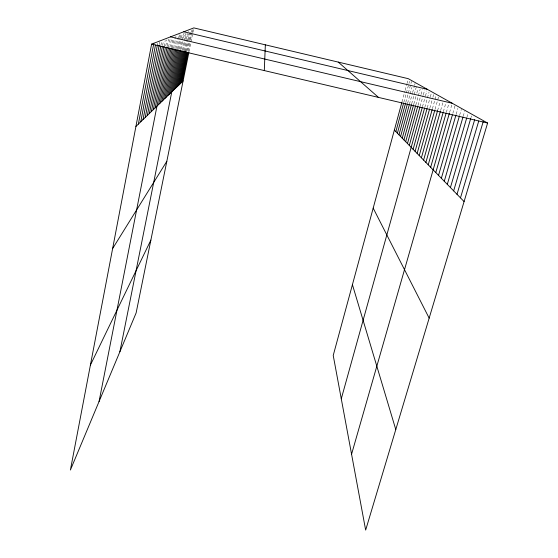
<?xml version="1.0" encoding="UTF-8"?>
<svg xmlns="http://www.w3.org/2000/svg" width="558" height="558" viewBox="0 0 558 558"><rect width="100%" height="100%" fill="white"/><g stroke="black" fill="none" stroke-linecap="round" stroke-linejoin="round"><path stroke-width="0.42" stroke-dasharray="2.79 2.09" d="M157.377 45.038L157.705 43.343M159.351 44.291L159.846 41.738M160.927 45.282L161.59 41.864M162.608 45.4L163.431 41.146M164.059 46.377L165.217 40.455M165.768 45.77L166.933 39.806M167.267 45.944L168.593 39.158M168.544 46.991L170.204 38.537M169.869 47.353L171.711 37.972M171.167 47.618L173.008 38.258M172.422 47.897L174.431 37.707M173.629 48.197L175.972 36.326M174.793 48.511L176.474 40.043M175.923 48.846L178.776 34.463M177.012 49.195L179.202 38.209M179.369 37.358L179.871 34.826M178.239 48.727L180.255 38.579M180.422 37.735L181.099 34.352M179.251 49.118L181.273 38.969M181.448 38.125L182.285 33.898M180.234 49.523L183.442 33.452M181.357 49.111L182.878 41.487M183.554 38.104L184.572 33.02M182.103 50.408L185.5 33.452M183.157 50.032L185.2 39.841M185.375 38.99L186.4 33.892M184.014 50.52L186.065 40.309M186.239 39.458L187.432 33.501M184.844 51.036L188.792 31.415M185.709 51.238L187.913 40.281M188.088 39.437L189.441 32.699M186.651 50.931L188.702 40.79M188.869 39.946L190.745 30.648M187.572 50.645L189.629 40.469M189.797 39.618L191.171 32.838M191.338 31.987L191.68 30.292M188.297 51.231L190.362 41.013M190.529 40.162L191.91 33.354M192.085 32.504L192.768 29.093M189.064 51.455L193.5 29.581M401.997 101.905L404.927 91.121M405.15 90.298L406.726 84.488M406.949 83.665L407.849 80.345M403.839 102.281L409.537 81.315M405.812 102.316L411.504 81.44M407.605 103.223L411.923 87.425M409.439 104.165L412.383 93.395M412.613 92.565L414.427 85.939M414.657 85.109L415.11 83.449M411.678 103.795L416.742 85.346M413.834 103.969L415.905 96.443M416.819 93.102L417.97 88.924M415.801 105.023L420.167 89.175M418.047 105.274L420.809 95.292M421.039 94.455L422.42 89.468M420.118 106.397L423.11 95.606M423.341 94.769L424.722 89.789M422.476 106.724L425.238 96.785M425.468 95.955L426.849 90.982M424.819 107.338L429.032 92.223M427.288 107.736L430.106 97.671M430.337 96.834L431.508 92.642M429.827 108.182L432.645 98.124M432.882 97.287L433.817 93.932M432.429 108.671L436.196 95.265M435.094 109.201L438.644 96.632M437.598 110.61L439.969 102.226M440.694 110.24L442.808 102.791M443.345 111.746L445.709 103.46M446.323 112.479L448.695 104.172M449.615 112.423L451.764 104.932M452.859 113.302L455.021 105.79M456.2 114.237L457.895 108.378M459.673 115.143L461.361 109.333M463.231 116.203L464.688 111.202M466.927 117.264L468.141 113.121M470.973 117.626L471.468 115.959"/><path stroke-width="0.84" d="M264.297 70.58L265.343 44.835M401.774 102.735L333.224 355.446L365.657 530.1L487.608 123.046L408.296 78.685L193.835 27.9L151.623 44.11L70.392 470.017L136.117 312.954L188.897 52.299M138.37 124.085L153.841 43.252M140.742 121.797L155.48 44.996M143.022 119.593L157.377 45.038M145.226 117.466L159.19 45.142M147.347 115.415L160.76 46.14M149.404 113.434L162.441 46.251M151.385 111.523L164.059 46.377M153.304 109.675L165.433 47.472M155.159 107.882L167.1 46.795M99.059 401.516L168.383 47.835M158.639 104.52L169.702 48.211M160.279 102.937L170.999 48.469M161.869 101.403L172.255 48.748M163.41 99.917L173.461 49.041M164.903 98.473L174.626 49.355M166.361 97.064L175.756 49.69M167.777 95.704L176.844 50.046M169.151 94.372L178.065 49.571M170.49 93.081L178.916 50.806M119.879 351.749L180.067 50.373M173.057 90.605L181.015 50.806M174.291 89.413L181.936 51.252M175.491 88.255L182.989 50.883M176.663 87.118L183.847 51.371M177.807 86.016L184.67 51.887M178.916 84.942L185.709 51.238M180.004 83.895L186.484 51.775M181.064 82.877L187.23 52.34M182.096 81.873L188.123 52.082M395.859 131.632L403.608 103.118M397.401 133.209L405.589 103.153M398.977 134.827L407.375 104.06M400.588 136.487L409.209 104.995M402.248 138.182L411.448 104.632M403.943 139.918L413.604 104.806M405.687 141.704L415.57 105.853M407.473 143.532L417.816 106.104M409.3 145.415L419.888 107.227M341.28 398.817L422.239 107.554M413.115 149.321L424.582 108.175M415.096 151.351L427.058 108.58M417.133 153.443L429.59 109.019M419.232 155.591L432.192 109.508M421.388 157.795L434.856 110.038M423.606 160.069L437.598 110.61M425.887 162.406L440.457 111.07M428.23 164.812L443.115 112.577M430.65 167.295L446.086 113.309M351.568 454.226L449.378 113.253M435.798 172.561L452.378 114.969M438.532 175.365L455.956 115.074M441.357 178.26L459.429 115.973M444.273 181.252L462.987 117.041M447.293 184.349L466.683 118.094M450.418 187.551L470.729 118.456M453.654 190.871L474.677 119.677M457.009 194.303L478.75 121.009M460.483 197.86L483.228 121.567M90.417 365.037L150.869 240.107M112.632 248.554L166.821 161.304M135.915 126.457L183.108 80.903M183.784 31.757L427.309 89.322M170.532 36.842L452.245 103.272M151.623 44.11L487.608 123.046M338.253 62.098L378.519 97.42M394.353 130.091L464.082 201.557M373.19 208.12L429.158 318.137M352.426 284.657L395.782 429.541"/></g></svg>
